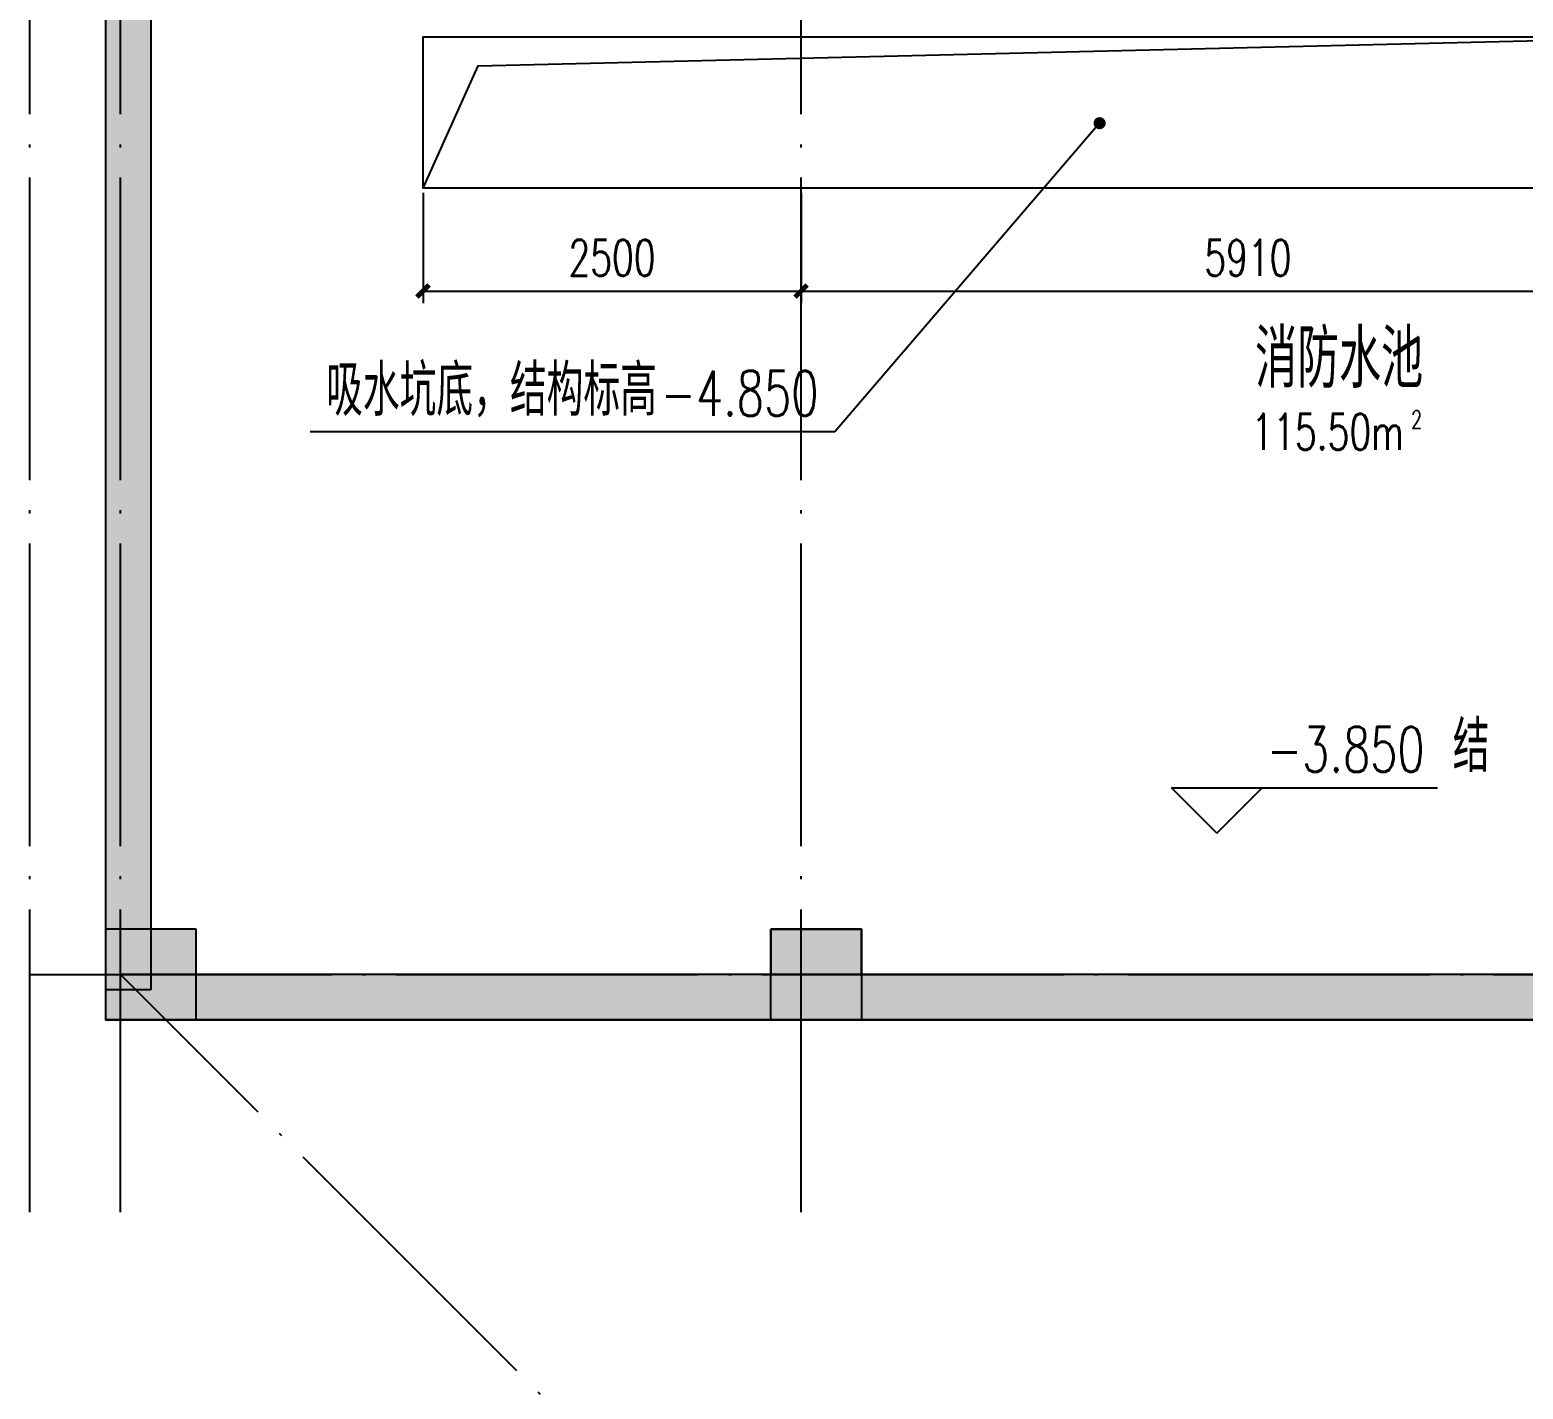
# Model space of a CAD drawing. Extents: x -821772 to -21949, y 506164 to 1049594.
# Drawn here: x -174454 to -164579, y 842879 to 851867 of the extents above; entities that cross this region are included whole.
import ezdxf
from ezdxf.xclip import XClip

# ---------------------------------------------------------------- set-up
doc = ezdxf.new("R2010")
doc.units = 0
doc.header["$LTSCALE"] = 1000
doc.header["$MEASUREMENT"] = 0
doc.header["$XCLIPFRAME"] = 2
doc.linetypes.add('10平面20250807_t3$0$DOTE', pattern=[2.42, 2, -0.2, 0.02, -0.2])
doc.layers.get('Defpoints').update_dxf_attribs({"color": 210})
for name, color, linetype in [('10平面20250807_t3$0$A-AXIS-DOTE', 8, '10平面20250807_t3$0$DOTE'), ('10平面20250807_t3$0$A-AXIS-DP', 8, 'Continuous'), ('10平面20250807_t3$0$A-WINDOW', 8, 'Continuous'), ('10平面20250807_t3$0$A-防火门窗', 8, 'Continuous'), ('10平面20250807_t3$0$AS-COLN', 8, 'Continuous'), ('10平面20250807_t3$0$AS-WALL', 8, 'Continuous'), ('10平面20250807_t3$0$AS-结构边线层', 8, 'Continuous'), ('10平面20250807_t3$0$PUB_HATCH', 8, 'Continuous'), ('10平面20250807_t3$0$PUB_TEXT', 8, 'Continuous'), ('10平面20250807_t3$0$建-墙-填充', 8, 'Continuous'), ('10平面20250807_t3$0$建-标高', 8, 'Continuous')]:
    doc.layers.add(name, color=color, linetype=linetype)
doc.styles.add('10平面20250807_t3$0$_TCH_DIM_T3', font='SIMPLEX', dxfattribs={"width": 0.705882, "bigfont": 'GBCBIG'})
doc.styles.add('10平面20250807_t3$0$A-AREA', font='SIMPLEX', dxfattribs={"bigfont": 'GBCBIG'})
doc.styles.add('10平面20250807_t3$0$A-STANDARD', font='SIMPLEX', dxfattribs={"bigfont": 'GBCBIG'})
doc.dimstyles.new('10平面20250807_t3$0$_TCH_ARCH&&80', dxfattribs={"dimtxt": 238, "dimasz": 80, "dimexe": 80, "dimexo": 80, "dimgap": 101, "dimtad": 1, "dimdec": 0, "dimzin": 0, "dimdsep": 46, "dimtxsty": '10平面20250807_t3$0$_TCH_DIM_T3', "dimblk": '10平面20250807_t3$0$_ArchTick', "dimcen": 0.09, "dimclrt": 7, "dimazin": 2, "dimtfac": 1, "dimtdec": 0, "dimtix": 1, "dimtmove": 2, "dimatfit": 3, "dimfxl": 0, "dimtolj": 1, "dimtzin": 0, "dimarcsym": 0})

# ---------------------------------------------------------------- blocks, each defined once
blk = doc.blocks.new('10平面20250807_t3$0$dote')
at = {"layer": '10平面20250807_t3$0$A-AXIS-DOTE'}
for p, q in [((46282.2, 39230), (46282.2, 60626.4)), ((51382.2, 39230), (51382.2, 60626.4)), ((46882.2, 39230), (46882.2, 60370)), ((46282.2, 40800), (66301.5, 40800)), ((76882.2, 10800), (46882.2, 40800))]:
    blk.add_line(p, q, dxfattribs=at)
blk = doc.blocks.new('10平面20250807_t3$0$43243')
at = {"layer": '10平面20250807_t3$0$AS-结构边线层'}
for points in [[(-173954.2, 845320), (-158354.2, 845320), (-158354.2, 862220), (-173954.2, 862220)], [(-171854.2, 851820), (-163444.2, 851820), (-163444.2, 850820), (-171854.2, 850820)]]:
    blk.add_lwpolyline(points, close=True, dxfattribs=at)
blk.add_lwpolyline([(-171854.2, 850820), (-171490, 851630), (-163444.2, 851820)], dxfattribs=at)
blk = doc.blocks.new('10平面20250807_t3$0$w4324323333')
at = {"layer": '10平面20250807_t3$0$AS-COLN', "ltscale": 500}
for points in [[(-173354.2, 845920), (-173954.2, 845920), (-173954.2, 845323.5), (-173354.2, 845323.5)], [(-169554.2, 845920), (-168954.2, 845920), (-168954.2, 845320), (-169554.2, 845320)]]:
    blk.add_lwpolyline(points, close=True, dxfattribs=at)
blk = doc.blocks.new('10平面20250807_t3$0$_ArchTick')
at = {"color": 0, "linetype": 'ByBlock', "const_width": 0.4}
blk.add_lwpolyline([(-0.5, -0.5), (0.5, 0.5)], dxfattribs=at)
blk = doc.blocks.new('*D11621')
at = {"layer": '10平面20250807_t3$0$A-AXIS-DP', "color": 0, "lineweight": -2}
for p, q in [((-171854.2, 850790), (-171854.2, 850060)), ((-169354.2, 850790), (-169354.2, 850060)), ((-171854.2, 850140), (-169354.2, 850140))]:
    blk.add_line(p, q, dxfattribs=at)
at = {"layer": 'Defpoints', "color": 0}
for p in [(-171854.2, 850870), (-169354.2, 850870), (-169354.2, 850140)]:
    blk.add_point(p, dxfattribs=at)
at = {"layer": '10平面20250807_t3$0$A-AXIS-DP', "color": 0, "lineweight": -2, "xscale": 80, "yscale": 80, "zscale": 80, "rotation": 180}
blk.add_blockref('10平面20250807_t3$0$_ArchTick', (-171854.2, 850140), dxfattribs=at)
at = {"layer": '10平面20250807_t3$0$A-AXIS-DP', "color": 0, "lineweight": -2, "xscale": 80, "yscale": 80, "zscale": 80}
blk.add_blockref('10平面20250807_t3$0$_ArchTick', (-169354.2, 850140), dxfattribs=at)
at = {"layer": '10平面20250807_t3$0$A-AXIS-DP', "color": 7, "insert": (-170604.2, 850360), "char_height": 238, "attachment_point": 5, "style": '10平面20250807_t3$0$_TCH_DIM_T3'}
blk.add_mtext('\\A1;2500', dxfattribs=at)
blk = doc.blocks.new('*D11622')
at = {"layer": '10平面20250807_t3$0$A-AXIS-DP', "color": 0, "lineweight": -2}
for p, q in [((-169354.2, 850790), (-169354.2, 850060)), ((-163444.2, 850790), (-163444.2, 850060)), ((-169354.2, 850140), (-163444.2, 850140))]:
    blk.add_line(p, q, dxfattribs=at)
at = {"layer": 'Defpoints', "color": 0}
for p in [(-169354.2, 850870), (-163444.2, 850870), (-163444.2, 850140)]:
    blk.add_point(p, dxfattribs=at)
at = {"layer": '10平面20250807_t3$0$A-AXIS-DP', "color": 0, "lineweight": -2, "xscale": 80, "yscale": 80, "zscale": 80, "rotation": 180}
blk.add_blockref('10平面20250807_t3$0$_ArchTick', (-169354.2, 850140), dxfattribs=at)
at = {"layer": '10平面20250807_t3$0$A-AXIS-DP', "color": 0, "lineweight": -2, "xscale": 80, "yscale": 80, "zscale": 80}
blk.add_blockref('10平面20250807_t3$0$_ArchTick', (-163444.2, 850140), dxfattribs=at)
at = {"layer": '10平面20250807_t3$0$A-AXIS-DP', "color": 7, "insert": (-166399.2, 850360), "char_height": 238, "attachment_point": 5, "style": '10平面20250807_t3$0$_TCH_DIM_T3'}
blk.add_mtext('\\A1;5910', dxfattribs=at)
blk = doc.blocks.new('10平面20250807_t3')
at = {"layer": '10平面20250807_t3$0$PUB_HATCH'}
for points in [[(-173954.2, 845320), (-173354.2, 845320), (-173354.2, 845920), (-173954.2, 845920)], [(-169554.2, 845320), (-168954.2, 845320), (-168954.2, 845920), (-169554.2, 845920)]]:
    blk.add_hatch(color=256, dxfattribs=at).paths.add_polyline_path(points)
at = {"layer": '10平面20250807_t3$0$建-墙-填充'}
for points in [[(-173654.2, 861920), (-173954.2, 862220), (-173954.2, 845520), (-173654.2, 845520)], [(-158554.2, 845620), (-173854.2, 845620), (-173854.2, 845320), (-158554.2, 845320)]]:
    blk.add_hatch(color=256, dxfattribs=at).paths.add_polyline_path(points)
at = {"layer": '10平面20250807_t3$0$A-AXIS-DP'}
blk.add_lwpolyline([(-171854.2, 850820), (-171490, 851630), (-163444.2, 851820)], dxfattribs=at)
at = {"layer": '10平面20250807_t3$0$AS-COLN'}
for p, q in [((-173954.2, 862220), (-173954.2, 845520)), ((-173654.2, 861920), (-173654.2, 845520)), ((-173954.2, 845920), (-173954.2, 845323.5)), ((-173354.2, 845920), (-173654.2, 845920)), ((-173354.2, 845620), (-173354.2, 845920)), ((-168954.2, 845920), (-169554.2, 845920)), ((-169554.2, 845920), (-169554.2, 845620)), ((-168954.2, 845620), (-168954.2, 845920)), ((-158554.2, 845620), (-173854.2, 845620)), ((-173854.2, 845320), (-173854.2, 845620)), ((-173654.2, 845520), (-173954.2, 845520)), ((-173954.2, 845323.5), (-173954.2, 845320)), ((-173954.2, 845320), (-173855.2, 845320)), ((-173855.2, 845320), (-173354.2, 845320)), ((-158554.2, 845320), (-173854.2, 845320)), ((-169554.2, 845320), (-168954.2, 845320))]:
    blk.add_line(p, q, dxfattribs=at)
blk.add_lwpolyline([(-163444.2, 850820), (-171854.2, 850820), (-171854.2, 851820), (-163444.2, 851820)], close=True, dxfattribs=at)
at = {"layer": '10平面20250807_t3$0$建-标高'}
for p, q in [((-167380, 851250), (-169130, 849210)), ((-169130, 849210), (-172600, 849210)), ((-166604.4, 846555), (-166904.4, 846855)), ((-166904.4, 846855), (-165144.4, 846855)), ((-166604.4, 846555), (-166304.4, 846855))]:
    blk.add_line(p, q, dxfattribs=at)
at = {"layer": '10平面20250807_t3$0$建-标高', "const_width": 40}
blk.add_lwpolyline([(-167367, 851265.2, 1), (-167393, 851234.8, 1)], format="xyb", close=True, dxfattribs=at)
at = {"layer": '10平面20250807_t3$0$A-WINDOW'}
blk.add_blockref('10平面20250807_t3$0$43243', (0, 0), dxfattribs=at)
at = {"layer": '10平面20250807_t3$0$AS-COLN'}
blk.add_blockref('10平面20250807_t3$0$w4324323333', (0, 0), dxfattribs=at)
at = {"layer": '10平面20250807_t3$0$AS-WALL'}
blk.add_blockref('10平面20250807_t3$0$dote', (-220736.4, 804820), dxfattribs=at)
at = {"layer": '10平面20250807_t3$0$A-防火门窗', "style": '10平面20250807_t3$0$A-AREA'}
blk.add_text('消防水池', height=385.82, dxfattribs=at).set_placement((-166351.9, 849500))
at = {"layer": '10平面20250807_t3$0$A-防火门窗', "style": '10平面20250807_t3$0$A-AREA', "width": 0.705882}
for s, height, p in [('2', 119, (-165320, 849230.5)), ('115.50m', 238, (-166376, 849090.5))]:
    blk.add_text(s, height=height, dxfattribs=at).set_placement(p)
at = {"layer": '10平面20250807_t3$0$PUB_TEXT', "style": '10平面20250807_t3$0$A-STANDARD'}
for s, height, p in [('吸水坑底，结构标高', 337.59, (-172495, 849315)), ('结', 337.6, (-165044.4, 846960))]:
    blk.add_text(s, height=height, dxfattribs=at).set_placement(p)
at = {"layer": '10平面20250807_t3$0$PUB_TEXT', "style": '10平面20250807_t3$0$A-STANDARD', "width": 0.705882}
for s, p in [('-4.850', (-170283.3, 849315)), ('-3.850', (-166274.4, 846960))]:
    blk.add_text(s, height=297.5, dxfattribs=at).set_placement(p)
at = {"layer": '10平面20250807_t3$0$A-AXIS-DP'}
for p1, p2, picture, middle in [((-171854.2, 850870), (-169354.2, 850870), '*D11621', (-170604.2, 850360)), ((-169354.2, 850870), (-163444.2, 850870), '*D11622', (-166399.2, 850360))]:
    dim = blk.add_aligned_dim(p1=p1, p2=p2, distance=-730, dimstyle='10平面20250807_t3$0$_TCH_ARCH&&80', dxfattribs=at)
    dim.commit()
    dim.dimension.update_dxf_attribs({"geometry": picture, "text_midpoint": middle})

msp = doc.modelspace()

# ---------------------------------------------------------------- block references
at = {"ltscale": 100}
ref = msp.add_blockref('10平面20250807_t3', (0, 0), dxfattribs=at)
XClip(ref).set_block_clipping_path([(-386212.6353242097, 506163.79756496), (-21948.7593967821, 884998.2285294847)])

doc.saveas('drawing.dxf')
